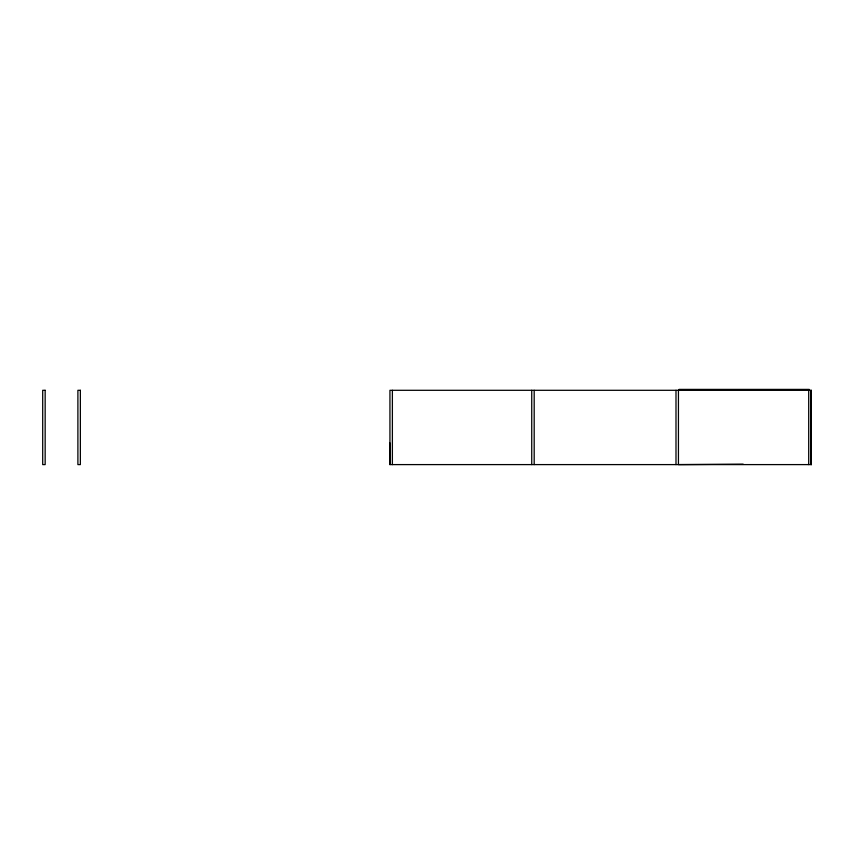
<?xml version="1.0" encoding="UTF-8"?>
<svg xmlns="http://www.w3.org/2000/svg" width="854" height="854" viewBox="0 0 854 854"><rect width="100%" height="100%" fill="white"/><g stroke="black" fill="none" stroke-linecap="round" stroke-linejoin="round"><path stroke-width="1.28" d="M389.936 464.597L389.936 390.299L811.3 390.299L811.3 464.597L389.936 464.597L389.936 442.959M743.172 464.149L678.439 464.597L678.439 390.299M679.005 389.403L809.261 389.403M811.3 464.597L811.151 390.299L811.151 464.597M808.706 390.299L808.706 464.597M675.994 390.299L675.994 464.597M534.188 390.299L534.188 464.597M531.732 390.299L531.732 464.597M392.381 390.299L392.381 464.597M45.155 390.299L42.7 390.299L42.7 464.597L45.155 464.597L45.155 390.299M80.351 390.299L77.895 390.299L77.895 464.597L80.351 464.597L80.351 390.299"/></g></svg>
